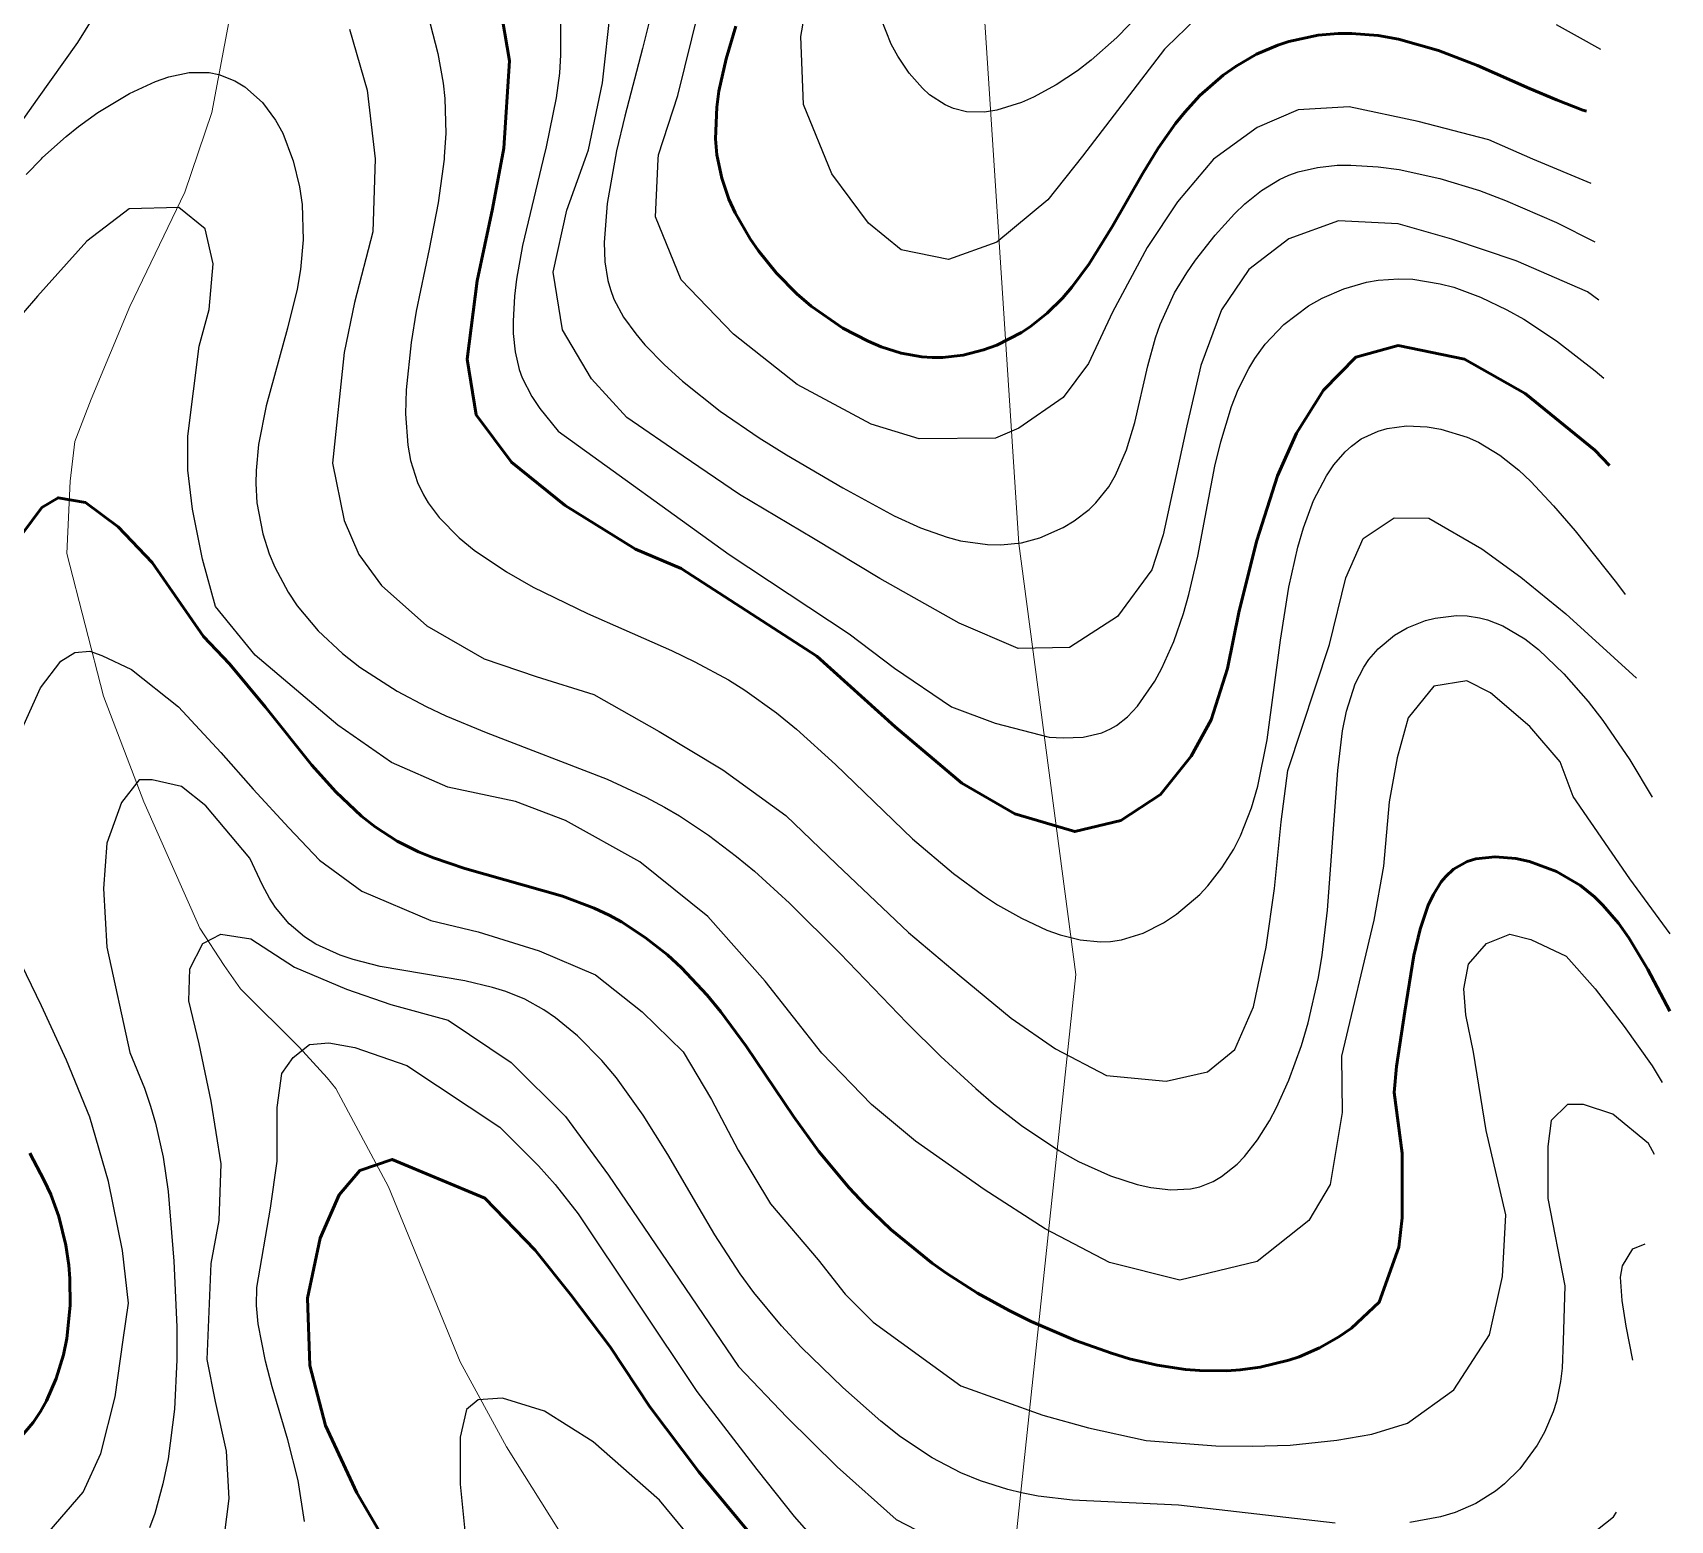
# Model space of a CAD drawing. Header units: metres. Extents: x 545098 to 555652, y 1854398 to 1862642.
# Drawn here: x 553577.1 to 553852.6, y 1858638.1 to 1858888.3 of the extents above; entities that cross this region are included whole.
import ezdxf

# ---------------------------------------------------------------- set-up
doc = ezdxf.new("R2010")
doc.units = ezdxf.units.M
doc.header["$LTSCALE"] = 6.8
for name, color, linetype, lineweight in [('1', 7, 'Continuous', 25), ('2', 7, 'Continuous', 53), ('34', 7, 'Continuous', 13), ('44', 7, 'Continuous', 13)]:
    doc.layers.add(name, color=color, linetype=linetype, lineweight=lineweight)

msp = doc.modelspace()

# ---------------------------------------------------------------- linework, layer by layer
at = {"layer": '1'}
for points in [[(553839.25, 1858862.97), (553829.42, 1858867.07), (553822.03, 1858870.3), (553810.17, 1858873.4), (553798.55, 1858875.89), (553789.96, 1858875.38), (553783.05, 1858872.38), (553775.76, 1858867.05), (553769.66, 1858859.89), (553764.59, 1858852.21), (553758.76, 1858841.34), (553754.7, 1858832.71), (553750.47, 1858827), (553743, 1858821.81), (553739.04, 1858820.13), (553726.25, 1858820.03), (553718.13, 1858822.51), (553705.7, 1858829.15), (553695.01, 1858837.61), (553686.2, 1858846.78), (553681.87, 1858857.37), (553682.34, 1858867.09), (553682.37, 1858867.79), (553685.61, 1858877.79), (553691.49, 1858901.63)], [(553774.31, 1858892.16), (553767.82, 1858885.9), (553767.49, 1858885.58), (553753.68, 1858867.58), (553747.84, 1858860.22), (553739.29, 1858853.11), (553731.14, 1858850.2), (553723.21, 1858851.81), (553717.71, 1858856.31), (553711.53, 1858864.57), (553706.75, 1858876.25), (553706.32, 1858887.69), (553708.59, 1858900.52)], [(553571.4, 1858867.99), (553577.92, 1858877.15), (553584.73, 1858886.66), (553591.46, 1858897.56)], [(553840.53, 1858843.33), (553838.62, 1858844.74), (553826.67, 1858849.96), (553815.81, 1858853.59), (553806.78, 1858856.21), (553796.78, 1858856.68), (553788.4, 1858853.67), (553781.66, 1858848.48), (553777.06, 1858841.75), (553773.58, 1858832.38), (553771.25, 1858822.24), (553767.26, 1858803.91), (553765.34, 1858797.98), (553759.57, 1858790.13), (553751.52, 1858784.96), (553742.9, 1858784.77), (553732.95, 1858789), (553719.6, 1858796.51), (553708.45, 1858803.29), (553696.02, 1858810.65), (553686.54, 1858817.14), (553677.06, 1858823.62), (553671.09, 1858830.1), (553666.22, 1858838.35), (553664.68, 1858848.04), (553666.98, 1858858.5), (553670.06, 1858867.09), (553670.61, 1858868.62), (553672.97, 1858879.91), (553674.36, 1858892.55)], [(553681.84, 1858894.26), (553679.7, 1858885.68), (553676.69, 1858874.27), (553675.34, 1858868.49), (553673.76, 1858859.61), (553673.22, 1858853.03), (553673.34, 1858849.79), (553673.85, 1858846.65), (553674.28, 1858845.13), (553674.89, 1858843.54), (553676.5, 1858840.51), (553678.54, 1858837.66), (553680.08, 1858835.85), (553683.41, 1858832.46), (553686.44, 1858829.7), (553692.74, 1858824.69), (553699.33, 1858820.17)], [(553765.56, 1858893.78), (553759.45, 1858887.54), (553755.13, 1858883.71), (553752.86, 1858881.94), (553749.27, 1858879.54), (553745.44, 1858877.49), (553743.41, 1858876.62), (553739.31, 1858875.32), (553737.23, 1858874.98), (553734.18, 1858875.03), (553731.99, 1858875.58), (553730.59, 1858876.19), (553727.98, 1858877.91), (553726.76, 1858878.99), (553724.55, 1858881.5), (553722.63, 1858884.38), (553721.54, 1858886.43), (553719.84, 1858890.69)], [(553643.96, 1858889.83), (553645.28, 1858884.86), (553646.18, 1858879.82), (553646.44, 1858877.29), (553646.58, 1858871.4), (553646.35, 1858867.49), (553646.3, 1858867.09), (553645.31, 1858859.7), (553643.8, 1858851.91), (553641.64, 1858841.48), (553640.75, 1858836.23), (553639.92, 1858828.28), (553639.84, 1858824.26), (553640.2, 1858818.96), (553640.67, 1858816.37), (553641.83, 1858812.68), (553642.84, 1858810.6), (553643.63, 1858809.28), (553645.49, 1858806.79), (553648.84, 1858803.38), (553651.35, 1858801.32), (553656.79, 1858797.64), (553661.27, 1858795.09), (553670.41, 1858790.65), (553676.53, 1858787.97), (553684.57, 1858784.42), (553688.49, 1858782.54), (553694.18, 1858779.47), (553696.92, 1858777.77), (553702.21, 1858773.96), (553705.59, 1858771.18), (553712.14, 1858765.23), (553725.12, 1858752.78), (553731.99, 1858746.91), (553736.87, 1858743.33), (553739.42, 1858741.68), (553743.41, 1858739.41), (553747.72, 1858737.4), (553749.94, 1858736.6), (553753.32, 1858735.74), (553756.71, 1858735.42), (553758.41, 1858735.49), (553760.26, 1858735.77), (553763.88, 1858736.88), (553767.33, 1858738.63), (553769.5, 1858740.06), (553773.41, 1858743.4), (553774.77, 1858744.83), (553777.15, 1858747.85), (553779.14, 1858751.04), (553780.26, 1858753.27), (553782.11, 1858757.94), (553783.19, 1858761.62), (553784.77, 1858769.38), (553787, 1858786.19), (553788.41, 1858795.06), (553789.91, 1858801.78), (553790.85, 1858805.04), (553792.58, 1858809.68), (553794.74, 1858813.83), (553796, 1858815.67)], [(553665.92, 1858890.73), (553665.91, 1858884.59), (553665.7, 1858881.54), (553665.17, 1858877.39), (553663.5, 1858869.16), (553663, 1858867.09), (553659.48, 1858852.56), (553658.5, 1858846.88), (553658.16, 1858844), (553657.92, 1858839.8), (553657.95, 1858837.72), (553658.26, 1858834.65), (553658.94, 1858831.69), (553659.44, 1858830.28), (553661.06, 1858827.13), (553662.42, 1858825.14), (553665.48, 1858821.33), (553694.29, 1858800.58), (553714.46, 1858787.21), (553722.1, 1858781.48), (553731.64, 1858774.94), (553739.01, 1858772.21), (553748.11, 1858769.87), (553750.44, 1858769.72), (553753.81, 1858769.87), (553756.95, 1858770.6), (553758.41, 1858771.24), (553759.41, 1858771.83), (553761.28, 1858773.3), (553762.97, 1858775.08), (553765.87, 1858779.26), (553767.06, 1858781.43), (553769.08, 1858785.94), (553770.7, 1858790.63), (553771.6, 1858793.82), (553773.08, 1858800.31), (553774.32, 1858806.84), (553775.98, 1858815.41), (553776.94, 1858819.55), (553778.75, 1858825.49), (553779.87, 1858828.31), (553781.65, 1858831.87), (553782.69, 1858833.56), (553784.43, 1858835.97)], [(553840.87, 1858885.52), (553836.98, 1858887.67), (553833.41, 1858889.64)], [(553630.38, 1858888.94), (553633.36, 1858878.69), (553634.71, 1858867.1), (553634.34, 1858854.82), (553631.23, 1858842.96), (553629.52, 1858834.53), (553627.52, 1858815.95), (553629.53, 1858806.31), (553631.99, 1858800.56), (553635.77, 1858795.37), (553643.41, 1858788.59), (553653.03, 1858783.02), (553661.78, 1858780.04), (553671.51, 1858777.01), (553682.51, 1858770.78), (553693.2, 1858764.36), (553703.8, 1858756.7), (553712.33, 1858748.47), (553724.43, 1858736.99), (553732.93, 1858729.82), (553741.68, 1858722.6)], [(553575.99, 1858864.5), (553578.58, 1858867.12), (553578.78, 1858867.32), (553582.72, 1858870.86), (553584.8, 1858872.54), (553588.08, 1858874.9), (553593.41, 1858878.09), (553597.78, 1858880.13), (553600.04, 1858880.91), (553603.43, 1858881.62), (553606.78, 1858881.64), (553608.41, 1858881.33), (553611.1, 1858880.26)], [(553611.1, 1858880.26), (553612.78, 1858879.23), (553615.75, 1858876.59), (553617.98, 1858873.6), (553619.17, 1858871.42), (553620.82, 1858867.09), (553620.94, 1858866.78), (553621.99, 1858862.41), (553622.42, 1858859.45), (553622.63, 1858853.48), (553622.16, 1858848.51), (553621.58, 1858845.21), (553620, 1858838.64), (553616.4, 1858825.58), (553615.11, 1858819.06), (553614.68, 1858814.71), (553614.64, 1858812.53), (553614.83, 1858809.26), (553615.81, 1858804.06), (553616.91, 1858800.67), (553617.83, 1858798.46), (553620.07, 1858794.26), (553621.62, 1858791.96), (553625.16, 1858787.71), (553629.22, 1858783.93), (553632.15, 1858781.64), (553638.41, 1858777.6), (553643.28, 1858775.02), (553646.6, 1858773.46), (553653.37, 1858770.62), (553673.75, 1858762.77), (553680.26, 1858759.76), (553683.41, 1858758.08), (553685.93, 1858756.6), (553690.8, 1858753.36), (553695.48, 1858749.81), (553698.51, 1858747.29), (553704.4, 1858741.95), (553712.94, 1858733.45), (553724.16, 1858721.81), (553729.87, 1858716.14), (553735.73, 1858710.74), (553738.75, 1858708.17), (553743.41, 1858704.54), (553749.7, 1858700.34), (553753.04, 1858698.49), (553758.41, 1858696.1), (553762.9, 1858694.64), (553765.19, 1858694.13), (553768.58, 1858693.74), (553771.85, 1858693.91), (553773.41, 1858694.25), (553775.67, 1858695.13), (553777.09, 1858695.94), (553779.71, 1858698.04), (553780.92, 1858699.3), (553783.15, 1858702.13), (553785.13, 1858705.3), (553786.32, 1858707.54), (553788.41, 1858712.16), (553790.54, 1858717.98), (553791.68, 1858721.82), (553793.4, 1858729.42), (553794.03, 1858733.21), (553794.93, 1858740.78), (553796.66, 1858764.26), (553797.45, 1858770.94), (553798.09, 1858774.21), (553799.57, 1858778.83), (553801, 1858781.63), (553801.87, 1858782.93), (553803.41, 1858784.73), (553806.2, 1858787.01), (553808.33, 1858788.24), (553811.4, 1858789.47), (553812.99, 1858789.89), (553816.62, 1858790.34), (553818.41, 1858790.28), (553820.48, 1858789.95), (553821.82, 1858789.59), (553824.42, 1858788.56), (553828.1, 1858786.37), (553830.41, 1858784.59), (553834.68, 1858780.52), (553838.75, 1858775.86), (553841.23, 1858772.65), (553845.75, 1858766.02), (553849.51, 1858759.76)], [(553699.33, 1858820.17), (553703.89, 1858817.33), (553713.41, 1858811.78), (553722.02, 1858807.09), (553726.43, 1858805.07), (553730.91, 1858803.48), (553733.17, 1858802.89), (553737.71, 1858802.23), (553739.98, 1858802.19), (553743.41, 1858802.56), (553746.51, 1858803.36), (553750.47, 1858805.09), (553752.32, 1858806.21), (553754.84, 1858808.16), (553755.96, 1858809.26), (553758.1, 1858811.96), (553759.27, 1858813.92), (553761.11, 1858818.18), (553762.48, 1858822.75), (553764.69, 1858832.3), (553765.96, 1858836.99), (553766.74, 1858839.26), (553769.2, 1858844.59), (553771.23, 1858847.94), (553772.72, 1858850.09), (553776, 1858854.26), (553779.28, 1858857.87), (553781.03, 1858859.55), (553783.82, 1858861.82), (553786.82, 1858863.66), (553788.41, 1858864.39), (553789.96, 1858864.94), (553793.2, 1858865.69), (553796.56, 1858866.03), (553798.84, 1858866.07), (553803.41, 1858865.78), (553806.94, 1858865.31), (553813.81, 1858863.84), (553820.49, 1858861.78), (553824.85, 1858860.14), (553833.41, 1858856.4), (553839.89, 1858853.14)], [(553852.56, 1858736.77), (553845.77, 1858746.03), (553836.25, 1858759.85), (553834.02, 1858765.71), (553828.93, 1858771.65), (553822.32, 1858777.32), (553818.33, 1858779.31), (553812.81, 1858778.42), (553808.45, 1858773.1), (553806.62, 1858766.37), (553805.28, 1858758.95), (553804.33, 1858748.16), (553802.7, 1858739.08), (553797.28, 1858716.19), (553797.4, 1858706.74), (553795.38, 1858694.6), (553791.76, 1858688.55), (553783.1, 1858681.67), (553770.09, 1858678.53), (553758.25, 1858681.48), (553747.39, 1858687.15), (553737.16, 1858693.79), (553725.62, 1858701.91), (553718.21, 1858708.07), (553709.87, 1858716.72), (553700.31, 1858728.83), (553690.65, 1858739.69), (553679.22, 1858748.89), (553666.75, 1858755.84), (553658.31, 1858759.02), (553646.94, 1858761.45), (553637.49, 1858765.58), (553628.44, 1858771.87), (553614.52, 1858783.62), (553607.84, 1858791.85), (553605.66, 1858799.77), (553604.02, 1858808.22), (553603.2, 1858814.77), (553603.2, 1858820.5), (553605.14, 1858835.63), (553606.79, 1858841.77), (553607.45, 1858849.44), (553606.11, 1858855.32), (553601.69, 1858858.96), (553593.32, 1858858.72), (553586.21, 1858853.25), (553577.9, 1858844.05), (553570.64, 1858835.62)], [(553784.43, 1858835.97), (553787.54, 1858839.26), (553791.69, 1858842.37), (553794, 1858843.68), (553797.66, 1858845.27), (553801.48, 1858846.37), (553803.41, 1858846.71), (553806.91, 1858846.95), (553809.24, 1858846.86), (553813.87, 1858846.12), (553816.16, 1858845.51), (553820.67, 1858843.87), (553825.07, 1858841.75), (553827.93, 1858840.13), (553833.41, 1858836.53), (553839.95, 1858831.49), (553841.39, 1858830.24)], [(553796, 1858815.67), (553797.88, 1858817.84), (553798.92, 1858818.78), (553800.59, 1858820), (553803.41, 1858821.34), (553804.94, 1858821.78), (553808.22, 1858822.2), (553811.66, 1858822.06), (553813.96, 1858821.68), (553818.41, 1858820.32), (553820.33, 1858819.45), (553823.88, 1858817.3), (553827.11, 1858814.73), (553829.12, 1858812.84), (553832.93, 1858808.78), (553836.57, 1858804.54), (553843.52, 1858795.8), (553844.99, 1858793.87)], [(553741.68, 1858722.6), (553749.13, 1858717.43), (553757.72, 1858712.96), (553767.78, 1858712.01), (553774.7, 1858713.55), (553779.32, 1858717.35), (553782.48, 1858724.48), (553784.58, 1858734.51), (553785.97, 1858744.38), (553787.11, 1858755.6), (553788.23, 1858764.22), (553795.23, 1858785.42), (553798, 1858796.67), (553800.9, 1858803.28), (553806.13, 1858806.74), (553811.93, 1858806.68), (553820.85, 1858801.52), (553827.44, 1858796.74), (553835, 1858790.6), (553846.86, 1858779.75), (553846.87, 1858779.75)], [(553578.45, 1858778.13), (553581.85, 1858782.61), (553584.2, 1858784.1), (553586.71, 1858784.31), (553588.75, 1858783.57), (553593.75, 1858781.22), (553601.66, 1858774.96), (553608.74, 1858767.3), (553614.2, 1858761.08), (553620.17, 1858754.59), (553625.36, 1858749.16), (553632.49, 1858743.95), (553644.08, 1858739.02), (553652.05, 1858737.09), (553662.3, 1858733.94), (553671.8, 1858729.89), (553679.65, 1858723.67), (553686.52, 1858716.92), (553691.29, 1858708.91), (553695.78, 1858700.38), (553701.23, 1858691.39), (553709.26, 1858681.96), (553713.76, 1858676.2), (553718.47, 1858671.45), (553733.25, 1858660.77), (553747.03, 1858655.84), (553754.7, 1858653.71), (553764.41, 1858651.58), (553776.1, 1858650.65), (553782.21, 1858650.63), (553788.64, 1858650.8), (553796.45, 1858651.63), (553802.37, 1858652.64), (553808.36, 1858654.48), (553816.17, 1858660.07), (553822.16, 1858669.34), (553824.35, 1858679.17), (553824.89, 1858689.54), (553821.62, 1858703.72), (553819.47, 1858716.85), (553818.16, 1858723.14), (553817.82, 1858727.51), (553818.64, 1858731.68), (553821.67, 1858735.13), (553825.56, 1858736.72), (553829.09, 1858735.83), (553835.04, 1858733.01), (553839.92, 1858727.54), (553844.82, 1858721.18), (553849.5, 1858714.55), (553851.22, 1858711.79)], [(553579.91, 1858636.23), (553585.59, 1858642.85), (553588.58, 1858649.39), (553590.99, 1858658.89), (553592.32, 1858668.5), (553593.24, 1858674.64), (553592.21, 1858683.49), (553589.88, 1858695.13), (553586.75, 1858705.94), (553582.78, 1858715.51), (553578.62, 1858724.65), (553575.21, 1858731.6), (553572.46, 1858740.5), (553571.67, 1858747.99), (553572.14, 1858755.22), (553572.81, 1858761.41), (553575.14, 1858770.82), (553578.45, 1858778.13)], [(553796.17, 1858637.68), (553769.82, 1858640.66), (553751.99, 1858641.54), (553746.26, 1858642.22), (553743.41, 1858642.76), (553741.11, 1858643.32), (553736.55, 1858644.78), (553733.21, 1858646.15), (553728.41, 1858648.63), (553723.11, 1858652.17), (553719.77, 1858654.8), (553713.41, 1858660.47), (553706.4, 1858667.28), (553703.07, 1858670.84), (553698.41, 1858676.45), (553696.12, 1858679.59), (553691.88, 1858686.14), (553689.21, 1858690.63), (553683.95, 1858699.67), (553679.82, 1858706.28), (553675.3, 1858712.55), (553672.83, 1858715.49), (553668.77, 1858719.61), (553665.06, 1858722.66), (553663.07, 1858724.01), (553659.91, 1858725.76), (553656.7, 1858727.07), (553654.46, 1858727.77), (553649.83, 1858728.87), (553635.55, 1858731.31), (553631, 1858732.44), (553628.83, 1858733.17), (553624.73, 1858735.05), (553622.84, 1858736.26), (553620.24, 1858738.45), (553617.95, 1858741.18), (553616.93, 1858742.77), (553615.78, 1858744.98), (553613.62, 1858749.53), (553606.21, 1858758.3), (553602.12, 1858761.57), (553597.21, 1858762.66), (553595.03, 1858762.66), (553592.03, 1858758.84), (553589.58, 1858752.02), (553589.03, 1858744.38), (553589.58, 1858734.56), (553593.47, 1858716.8), (553595.9, 1858710.83), (553596.95, 1858707.8), (553597.77, 1858704.96), (553599.04, 1858699.22), (553599.9, 1858693.42), (553600.87, 1858681.72), (553601.36, 1858670.66), (553601.38, 1858665.14), (553600.99, 1858656.83), (553599.89, 1858648.47), (553599.02, 1858644.26), (553597.64, 1858639.3), (553596.76, 1858636.9)], [(553608.91, 1858632.13), (553610.16, 1858641.81), (553609.72, 1858649.75), (553607.86, 1858658.1), (553606.46, 1858665.2), (553607.12, 1858681.34), (553608.48, 1858688.59), (553608.84, 1858698.09), (553607.13, 1858708.66), (553605.11, 1858718.29), (553603.38, 1858725.51), (553603.57, 1858730.91), (553605.76, 1858735.16), (553608.76, 1858736.74), (553613.83, 1858735.94), (553621.15, 1858731.16), (553629.9, 1858727.45), (553637.37, 1858724.89), (553646.98, 1858722.25), (553657.58, 1858715.16), (553666.72, 1858706.03), (553673.98, 1858696.19), (553695.82, 1858663.99), (553703.98, 1858655.47), (553712.45, 1858647.16), (553722.37, 1858638.28), (553734.17, 1858632.15)], [(553618.21, 1858707.55), (553619.03, 1858713.28), (553620.94, 1858716), (553623.66, 1858718.19), (553626.94, 1858718.46), (553631.3, 1858717.64), (553640.02, 1858714.64), (553655.68, 1858704.26), (553662.18, 1858697.77), (553665.02, 1858694.61), (553668.84, 1858689.69), (553688.83, 1858659.78), (553698.92, 1858646.68), (553705.19, 1858638.77), (553711.46, 1858631.68)], [(553622.86, 1858637.95), (553621.77, 1858644.86), (553620.03, 1858651.68), (553617.42, 1858660.57), (553616.25, 1858664.89), (553615.03, 1858671.2), (553614.77, 1858674.26), (553614.79, 1858677.27), (553617.12, 1858690.63), (553618.21, 1858698.54), (553618.21, 1858707.55)], [(553849.93, 1858699.64), (553848.89, 1858701.54), (553842.89, 1858706.45), (553837.98, 1858708.09), (553835.25, 1858708.09), (553832.53, 1858705.36), (553831.98, 1858701), (553831.98, 1858692.26), (553834.83, 1858677.55), (553834.57, 1858668.3), (553834.37, 1858663.74), (553834.11, 1858661.47), (553833.41, 1858658.1), (553832.86, 1858656.36), (553831.4, 1858652.96), (553830.18, 1858650.79), (553827.24, 1858646.81), (553824.69, 1858644.26), (553823.15, 1858643.03), (553819.88, 1858640.99)], [(553846.25, 1858665.06), (553845.16, 1858670.8), (553844.49, 1858675.12), (553844.2, 1858679.01), (553844.55, 1858680.92), (553846.26, 1858683.81), (553848.33, 1858684.64)], [(553692.92, 1858628.95), (553682.56, 1858641.5), (553671.38, 1858651.32), (553663.2, 1858656.51), (553656.11, 1858658.69), (553652.02, 1858658.42), (553650.11, 1858656.78), (553649.02, 1858652.14), (553649.02, 1858644.23), (553650.11, 1858633.59)], [(553819.88, 1858640.99), (553816.37, 1858639.48), (553813.91, 1858638.73), (553808.74, 1858637.78)], [(553836.59, 1858633.6), (553843.01, 1858638.74), (553843.52, 1858639.49)]]:
    msp.add_lwpolyline(points, dxfattribs=at)
at = {"layer": '2'}
for points in [[(553842.35, 1858815.56), (553839.88, 1858818.1), (553828.17, 1858827.67), (553817.96, 1858833.42), (553806.77, 1858835.71), (553799.65, 1858833.74), (553794.26, 1858828.22), (553789.71, 1858821), (553786.47, 1858813.78), (553783, 1858802.93), (553780.05, 1858791.09), (553778.08, 1858781.4), (553775.33, 1858772.77), (553771.96, 1858766.67), (553766.84, 1858760.2), (553760.17, 1858755.84), (553752.39, 1858753.96), (553742.34, 1858756.95), (553733.42, 1858762.11), (553722.21, 1858771.58), (553709, 1858783.5), (553686.17, 1858798.22), (553678.53, 1858801.49), (553666.67, 1858808.84), (553657.67, 1858816.12), (553651.69, 1858824.07), (553650.2, 1858833.44), (553651.85, 1858846.6), (553654.44, 1858858.72), (553656.36, 1858868.89), (553657.34, 1858883.61), (553655.67, 1858893.12)], [(553838.46, 1858875.11), (553837.84, 1858875.33), (553833.41, 1858877.04), (553828.91, 1858878.94), (553820.13, 1858882.81), (553813.57, 1858885.36), (553806.86, 1858887.26), (553803.41, 1858887.86), (553798.96, 1858888.2), (553796.72, 1858888.18), (553793.36, 1858887.9), (553788.41, 1858886.87), (553786.54, 1858886.26), (553782.94, 1858884.7), (553779.52, 1858882.73), (553777.37, 1858881.21), (553773.41, 1858877.75), (553770.89, 1858874.99), (553769.33, 1858873.04), (553766.45, 1858868.92), (553763.8, 1858864.61), (553758.76, 1858855.8), (553754.81, 1858849.45), (553751.9, 1858845.53), (553750.32, 1858843.7), (553747.76, 1858841.17), (553744.94, 1858838.91), (553743.41, 1858837.91), (553739.27, 1858835.79), (553737.06, 1858834.97), (553733.64, 1858834.1), (553730.16, 1858833.69), (553728.41, 1858833.68), (553726.66, 1858833.8), (553723.19, 1858834.43), (553719.82, 1858835.5), (553717.62, 1858836.43), (553713.41, 1858838.66), (553708.08, 1858842.35), (553705.63, 1858844.44), (553702.23, 1858847.87), (553699.18, 1858851.64), (553697.8, 1858853.65), (553695.27, 1858858.06), (553694.22, 1858860.35), (553693.01, 1858863.85), (553692.21, 1858867.81), (553691.98, 1858870.47), (553692.18, 1858875.83), (553692.55, 1858878.52), (553693.74, 1858883.95), (553695.37, 1858889.43)], [(553796.8, 1858669.02), (553793.54, 1858667.16), (553790.16, 1858665.66), (553788.41, 1858665.05), (553783.59, 1858663.88), (553780.23, 1858663.44), (553777.96, 1858663.28), (553773.41, 1858663.31), (553771, 1858663.5), (553766.26, 1858664.22), (553761.61, 1858665.32), (553758.56, 1858666.24), (553752.54, 1858668.39), (553745.04, 1858671.6), (553741.39, 1858673.4), (553736.05, 1858676.36), (553730.9, 1858679.63), (553728.41, 1858681.4), (553721.47, 1858687.04), (553717.16, 1858691.17), (553714.43, 1858694.07), (553709.33, 1858700.18), (553705.13, 1858705.99), (553697.13, 1858717.89), (553692.87, 1858723.66), (553690.59, 1858726.44), (553686.23, 1858731.07), (553683.88, 1858733.22), (553680.14, 1858736.18), (553676.16, 1858738.78), (553674.07, 1858739.92), (553671.53, 1858741.12), (553666.23, 1858743.12), (553649.79, 1858747.79), (553644.53, 1858749.54), (553642.01, 1858750.57), (553638.41, 1858752.37), (553634.73, 1858754.76), (553632.43, 1858756.58), (553628.12, 1858760.65), (553624.08, 1858765.17), (553616.3, 1858774.92), (553610.23, 1858782.21), (553605.83, 1858786.76), (553597.2, 1858799.22), (553591.48, 1858805.22), (553586.02, 1858809.32), (553581.39, 1858810.13), (553578.66, 1858808.5), (553575.39, 1858804.13)], [(553852.5, 1858723.77), (553848.79, 1858730.75), (553845.61, 1858736.08), (553843.84, 1858738.56), (553841.24, 1858741.6), (553839.8, 1858743), (553837.45, 1858744.9), (553833.41, 1858747.27), (553828.91, 1858748.92), (553826.56, 1858749.43), (553823.09, 1858749.73), (553819.87, 1858749.38), (553818.41, 1858748.93), (553816.12, 1858747.63), (553814.82, 1858746.44), (553814.05, 1858745.52), (553812.71, 1858743.4), (553811.85, 1858741.6), (553810.48, 1858737.56), (553809.45, 1858733.11), (553807.9, 1858723.74), (553806.49, 1858714.46), (553806.1, 1858710.1), (553807.44, 1858699.9), (553807.44, 1858688.99), (553806.89, 1858684.08), (553803.62, 1858674.8), (553798.97, 1858670.47), (553796.8, 1858669.02)], [(553576.63, 1858699.9), (553579.07, 1858695.28), (553580.14, 1858692.91), (553581.49, 1858689.26), (553582.71, 1858684.4), (553583.19, 1858681.06), (553583.38, 1858678.81), (553583.41, 1858674.26), (553582.84, 1858668.7), (553582.29, 1858665.97), (553581.09, 1858661.99), (553579.43, 1858658.22), (553578.41, 1858656.44), (553577.17, 1858654.6), (553574.27, 1858651.18)], [(553702.55, 1858630.13), (553689.18, 1858646.27), (553680.9, 1858657.21), (553674.26, 1858667.29), (553667.62, 1858676.06), (553661.61, 1858683.6), (553653.17, 1858692.32), (553637.58, 1858698.83), (553632.16, 1858696.98), (553628.64, 1858692.9), (553625.49, 1858685.61), (553623.32, 1858675.49), (553623.74, 1858664.2), (553626.38, 1858654.07), (553631.61, 1858642.77), (553638.52, 1858631.01)]]:
    msp.add_lwpolyline(points, dxfattribs=at)
at = {"layer": '34'}
msp.add_lwpolyline([(553610.44, 1858891.88), (553607.27, 1858874.91), (553602.69, 1858861.54), (553593.47, 1858842.29), (553586.93, 1858826.68), (553584.18, 1858819.6), (553583.39, 1858812.91), (553582.88, 1858800.75), (553589.02, 1858776.76), (553595.83, 1858758.98), (553605.21, 1858737.74), (553609.34, 1858731.47), (553612.09, 1858727.53), (553621.92, 1858717.7), (553626.64, 1858712.58), (553628.1, 1858710.76), (553636.94, 1858694.2), (553649.04, 1858664.78), (553656.83, 1858650.47), (553671.38, 1858627.26)], dxfattribs=at)
at = {"layer": '44'}
msp.add_lwpolyline([(553673.79, 1858507.12), (553687.4, 1858517.85), (553703.44, 1858533.34), (553726.55, 1858561.51), (553741.24, 1858623.36), (553752.59, 1858729.93), (553742.99, 1858802.43), (553737.16, 1858891.8), (553753.52, 1858938.77), (553776.77, 1858982.57), (553787.56, 1859036.6), (553788.44, 1859089.89)], dxfattribs=at)

doc.saveas('drawing.dxf')
